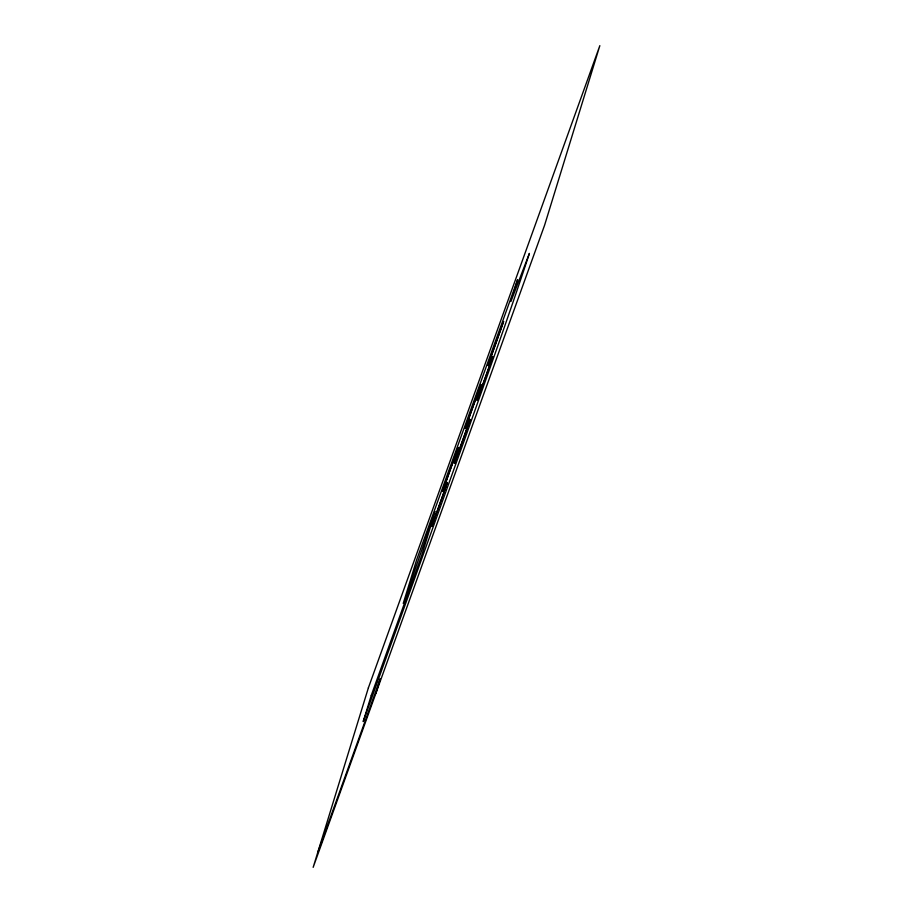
<?xml version="1.0" encoding="UTF-8"?>
<svg xmlns="http://www.w3.org/2000/svg" width="913" height="913" viewBox="0 0 913 913"><rect width="100%" height="100%" fill="white"/><g stroke="black" fill="none" stroke-linecap="round" stroke-linejoin="round"><path stroke-width="1.37" d="M375.836 693.435L380.367 678.736L317.69 852.639M431.746 526.459L447.404 482.543L431.746 526.459M442.52 491.456L458.178 447.541L442.52 491.456M454.457 463.45L470.115 419.535L454.457 463.45M465.231 428.448L480.889 384.533L465.231 428.448M477.168 400.453L492.826 356.538L477.168 400.453M487.93 365.44L503.588 321.524L487.93 365.44M368.384 687.843L313.159 867.35L544.616 225.157L599.841 45.65L368.384 687.843M371.283 695.318L363.203 721.567L465.47 437.167C487.063 375.996 509.192 315.019 529.403 253.392L510.903 301.518L517.625 279.64L416.705 559.669L403.238 603.425L435.204 511.542L421.749 555.298L371.283 695.318"/></g></svg>
